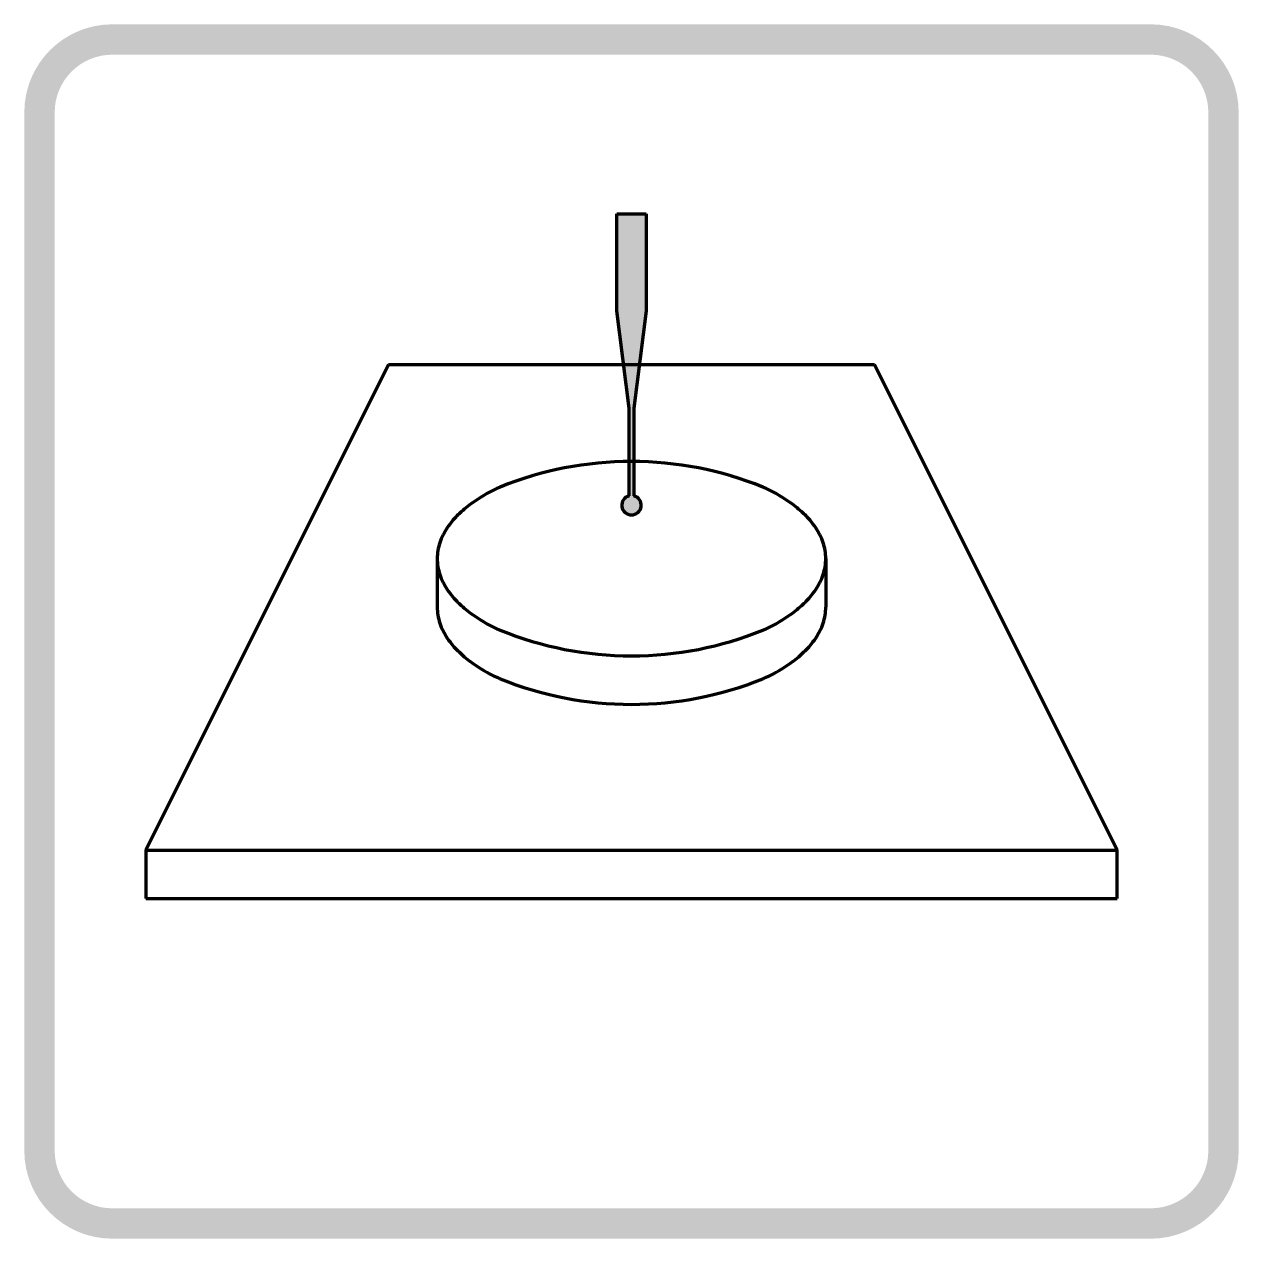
# Model space of a CAD drawing. Header units: millimetres. Extents: x -100 to 100, y -100 to 100.
import ezdxf

# ---------------------------------------------------------------- set-up
doc = ezdxf.new("R2010")
doc.units = ezdxf.units.MM
doc.layers.get('0').update_dxf_attribs({"color": 178, "lineweight": 25, "true_color": 0x000000})

msp = doc.modelspace()

# ---------------------------------------------------------------- hatches: boundary and pattern name
h = msp.add_hatch(color=256)
edge = h.paths.add_edge_path(flags=0)
edge.add_line((100, -85.50000000000003), (100, 85.49999999999997))
edge.add_arc((85.49999999999997, 85.49999999999997), 14.5, 0, 90)
edge.add_line((85.49999999999997, 99.99999999999997), (-85.50000000000003, 100))
edge.add_arc((-85.50000000000003, 85.49999999999997), 14.5, 90, 180)
edge.add_line((-100, 85.49999999999997), (-100, -85.50000000000003))
edge.add_arc((-85.50000000000003, -85.50000000000003), 14.5, 180, 270)
edge.add_line((-85.50000000000003, -100), (85.49999999999997, -100))
edge.add_arc((85.49999999999997, -85.50000000000003), 14.5, 270, 360)
edge = h.paths.add_edge_path(flags=0)
edge.add_arc((-85.50000000000003, 85.49999999999997), 9.5, 90.00000000000001, 180)
edge.add_line((-95.00000000000003, 85.49999999999997), (-95.00000000000003, -85.50000000000003))
edge.add_arc((-85.50000000000003, -85.50000000000003), 9.5, 180, 270)
edge.add_line((-85.50000000000003, -95.00000000000003), (85.49999999999997, -95.00000000000003))
edge.add_arc((85.49999999999997, -85.50000000000003), 9.5, 270, 360)
edge.add_line((94.99999999999997, -85.50000000000003), (94.99999999999997, 85.49999999999997))
edge.add_arc((85.49999999999997, 85.49999999999997), 9.5, 0, 90.00000000000001)
edge.add_line((85.49999999999997, 94.99999999999997), (-85.50000000000003, 94.99999999999997))
at = {"lineweight": 200}
h = msp.add_hatch(color=256, dxfattribs=at)
edge = h.paths.add_edge_path(flags=0)
edge.add_line((-2.400000000000034, 68.8), (2.400000000000034, 68.8))
edge.add_line((2.400000000000034, 68.8), (2.400000000000034, 52.8))
edge.add_line((2.400000000000034, 52.8), (0.4000000000000341, 36.8))
edge.add_line((0.4000000000000341, 36.8), (0.4000000000000342, 22.349193338483))
edge.add_arc((5.68e-14, 20.8), 1.6, -255.52248781407013, 75.52248781407019, ccw=False)
edge.add_line((-0.399999999999942, 22.34919333848297), (-0.4000000000000341, 36.8))
edge.add_line((-0.4000000000000341, 36.8), (-2.400000000000034, 52.8))
edge.add_line((-2.400000000000034, 52.8), (-2.400000000000034, 68.8))

# ---------------------------------------------------------------- linework, layer by layer
for p, q in [((-2.400000000000034, 52.8), (-2.400000000000034, 68.8)), ((-2.400000000000034, 68.8), (2.400000000000034, 68.8)), ((2.400000000000034, 68.8), (2.400000000000034, 52.8)), ((-0.4000000000000341, 36.8), (-2.400000000000034, 52.8)), ((2.400000000000034, 52.8), (0.4000000000000342, 36.8)), ((-40, 44), (-80, -36)), ((-40, 44), (40, 44)), ((80, -36), (40, 44)), ((-0.4000000000000341, 22.349193338483), (-0.4000000000000341, 36.8)), ((0.4000000000000342, 36.8), (0.4000000000000342, 22.349193338483)), ((-31.98850216686014, 11.56785669423806), (-31.99999075207404, 4.012164160293878)), ((31.99981736907444, 12.00012205358291), (31.99999999791532, 4.000182631121561)), ((-80, -36), (-80, -44)), ((-80, -36), (80, -36)), ((80, -44), (80, -36)), ((-80, -44), (80, -44))]:
    msp.add_line(p, q, dxfattribs=at)
for centre, radius, start, end in [((-0.0001826309255826, -29.6939513277185), 57.69407338130141, 89.99999999999996, 112.0076629927291), ((-0.0001826309255648, -29.6939513277185), 57.69407338130141, 67.99233700727082, 90), ((-11.88888277611111, 1.421514075630679), 24.39914549248434, 113.5048596843576, 124.9885930772404), ((5.68e-14, 20.8), 1.6, 104.4775121859299, 75.52248781407019), ((11.88851751425998, 1.421514075630689), 24.39914549248434, 55.0114069227596, 66.4951403156424), ((-15.8284144924625, 6.421783654512003), 18.04721049573593, 123.8446340919431, 132.621961166435), ((15.82804923061132, 6.421783654512057), 18.04721049573592, 47.37803883356482, 56.1553659080567), ((-20.38038707708053, 10.45600726284449), 11.96496731533639, 138.9323036688388, 146.3273538415299), ((-18.45596658635657, 8.986263583178236), 14.38224948179063, 131.8375560609721, 139.5544196086529), ((18.45560132450542, 8.986263583178227), 14.38224948179066, 40.44558039134704, 48.16244393902788), ((20.38002181522943, 10.45600726284451), 11.96496731533635, 33.67264615847007, 41.06769633116119), ((-21.87801782511964, 11.33423976550278), 10.23216069602833, 145.7703246189383, 153.4537129775127), ((21.87765256326852, 11.33423976550278), 10.23216069602832, 26.54628702248725, 34.22967538106166), ((-23.83853180103051, 12.00012205358291), 8.161650829895057, 161.2952360453867, 180), ((-23.23802090467528, 11.90122080629704), 8.762719873057685, 152.7958699842673, 161.9419238838942), ((23.23765564282412, 11.90122080629704), 8.762719873057712, 18.05807611610568, 27.20413001573267), ((23.8381665391794, 12.00012205358291), 8.161650829895041, 0, 18.70476395461332), ((-23.83853180103052, 12.0001220535829), 8.16165082989504, 180, 198.7047639546132), ((23.83816653917939, 12.00012205358291), 8.16165082989505, 341.2952360453866, 0), ((-23.23802090467527, 12.0990233008688), 8.762719873057705, 198.0580761161059, 207.2041300157328), ((-21.87801782511965, 12.66600434166304), 10.23216069602833, 206.5462870224872, 214.2296753810617), ((21.87765256326853, 12.66600434166304), 10.23216069602832, 325.7703246189383, 333.4537129775127), ((23.23765564282414, 12.09902330086878), 8.7627198730577, 332.7958699842674, 341.9419238838942), ((-20.38038707708053, 13.54423684432131), 11.96496731533637, 213.67264615847, 221.0676963311611), ((20.38002181522938, 13.54423684432136), 11.96496731533643, 318.9323036688388, 326.3273538415298), ((-23.83834930902756, 3.999877106060303), 8.161650691897679, 179.9137433538032, 179.9991372698627), ((-18.45596658635653, 15.01398052398757), 14.38224948179066, 220.4455803913469, 228.1624439390278), ((-15.82841449246255, 17.5784604526537), 18.04721049573582, 227.3780388335649, 236.1553659080568), ((15.82804923061136, 17.57846045265378), 18.04721049573591, 303.844634091943, 312.621961166435), ((18.45560132450541, 15.01398052398757), 14.38224948179065, 311.8375560609721, 319.5544196086531), ((23.83834801273973, 3.999998154805289), 8.16165198726048, 1.29199396879e-05, 0.0012950417928394), ((-23.83834917010496, 3.99999999999999), 8.16165082989504, 180, 198.7047639546132), ((-11.88888277611112, 22.57873003153511), 24.39914549248431, 235.0114069227595, 246.4951403156423), ((11.88851751426002, 22.57873003153506), 24.39914549248426, 293.5048596843575, 304.9885930772404), ((23.83834916011682, 4.000000001644986), 8.161650839883182, 341.2952360569348, 0), ((-23.2378382737497, 4.098901247285889), 8.762719873057705, 198.0580761161059, 207.2041300157328), ((-21.87783519419408, 4.665882288080136), 10.23216069602833, 206.5462870224872, 214.2296753810617), ((-0.0001826309255595, 53.69419543488433), 57.69407338130141, 247.9923370072708, 270), ((-0.0001826309255701, 53.69419543488434), 57.69407338130143, 270, 292.0076629927291), ((21.87783519419408, 4.665882288080129), 10.23216069602832, 325.7703246189383, 333.4537129775127), ((23.23783827374971, 4.098901247285873), 8.762719873057694, 332.7958699842674, 341.9419238838942), ((-20.38020444615497, 5.544114790738396), 11.96496731533637, 213.67264615847, 221.0676963311611), ((20.38020444615494, 5.544114790738451), 11.96496731533643, 318.9323036688388, 326.3273538415298), ((-18.45578395543096, 7.01385847040466), 14.38224948179066, 220.4455803913469, 228.1624439390278), ((-15.82823186153698, 9.578338399070791), 18.04721049573582, 227.3780388335649, 236.1553659080568), ((15.82823186153693, 9.578338399070873), 18.04721049573591, 303.844634091943, 312.621961166435), ((18.45578395543097, 7.013858470404658), 14.38224948179065, 311.8375560609721, 319.5544196086531), ((-11.88870014518556, 14.5786079779522), 24.39914549248431, 235.0114069227595, 246.4951403156423), ((11.88870014518558, 14.57860797795215), 24.39914549248426, 293.5048596843575, 304.9885930772404), ((5.3e-15, 45.69407338130142), 57.69407338130141, 247.9923370072708, 270), ((-5.3e-15, 45.69407338130143), 57.69407338130143, 270, 292.0076629927291)]:
    msp.add_arc(centre, radius, start, end, dxfattribs=at)

doc.saveas('drawing.dxf')
